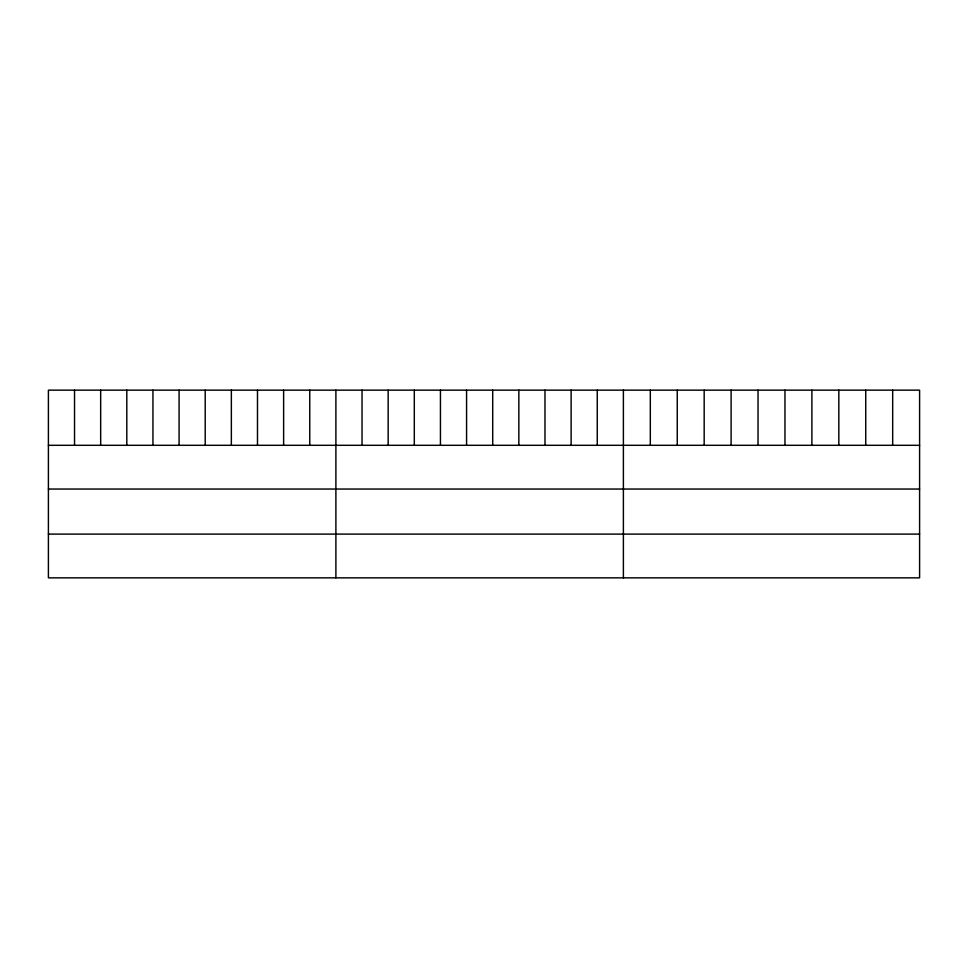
<?xml version="1.0" encoding="UTF-8"?>
<svg xmlns="http://www.w3.org/2000/svg" width="968" height="968" viewBox="0 0 968 968"><rect width="100%" height="100%" fill="white"/><g stroke="black" fill="none" stroke-linecap="round" stroke-linejoin="round"><path stroke-width="1.45" d="M919.6 445.304L919.6 577.848L48.4 577.848L48.4 390.152L919.6 390.152L919.6 445.304L48.4 445.304M48.4 489.046L919.6 489.046M48.4 534.106L919.6 534.106M892.678 390.152L892.678 445.304M865.743 390.152L865.743 445.304M838.82 390.152L838.82 445.304M811.886 390.152L811.886 445.304M784.963 390.152L784.963 445.304M758.029 390.152L758.029 445.304M731.106 390.152L731.106 445.304M704.172 390.152L704.172 445.304M677.249 390.152L677.249 445.304M650.315 390.152L650.315 445.304M623.392 390.152L623.392 577.848M597.256 390.152L597.256 445.304M571.12 390.152L571.12 445.304M544.984 390.152L544.984 445.304M518.848 390.152L518.848 445.304M492.712 390.152L492.712 445.304M466.576 390.152L466.576 445.304M440.44 390.152L440.44 445.304M414.304 390.152L414.304 445.304M388.168 390.152L388.168 445.304M362.032 390.152L362.032 445.304M335.896 390.152L335.896 577.848M309.76 390.152L309.76 445.304M283.624 390.152L283.624 445.304M257.488 390.152L257.488 445.304M231.352 390.152L231.352 445.304M205.216 390.152L205.216 445.304M179.08 390.152L179.08 445.304M152.944 390.152L152.944 445.304M126.808 390.152L126.808 445.304M100.672 390.152L100.672 445.304M74.536 390.152L74.536 445.304"/></g></svg>
